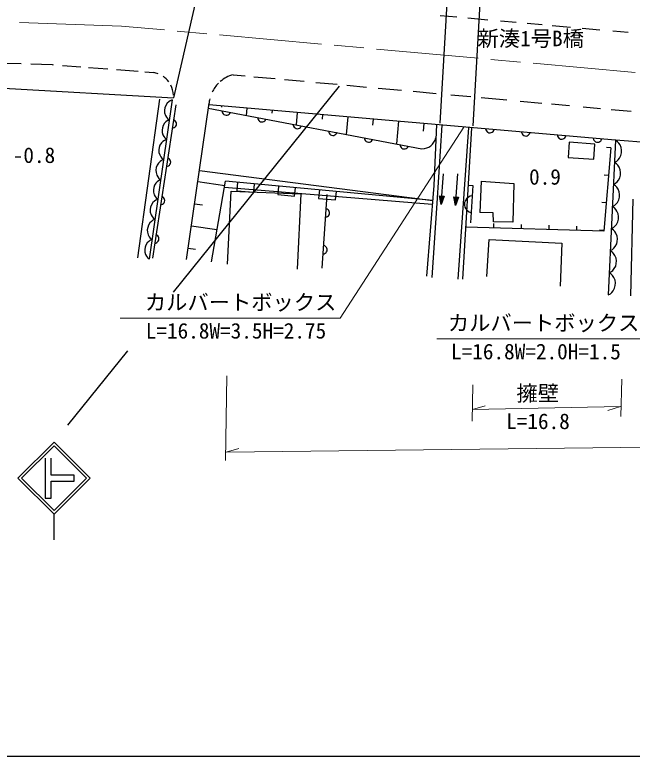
# Model space of a CAD drawing. Units: millimetres, scale not verified. Extents: x 40000 to 680000, y 20000 to 380000.
# Drawn here: x 277925 to 350443, y 205000 to 292143 of the extents above; entities that cross this region are included whole.
import ezdxf
from ezdxf.enums import TextEntityAlignment as Align

# ---------------------------------------------------------------- set-up
doc = ezdxf.new("R2010")
doc.units = ezdxf.units.MM
doc.header["$LTSCALE"] = 1000
doc.linetypes.add('CHAIN', pattern=[18.5, 12, -1.5, 3.5, -1.5])
for name, color, linetype, lineweight in [('M-BGD', 7, 'Continuous', 25), ('M-BMK', 2, 'CHAIN', 13), ('M-STR-HTXT', 7, 'Continuous', 13), ('M-STR-STR1', 1, 'Continuous', 25), ('M-STR-STRC', 7, 'Continuous', 25), ('M-TTL-BAND', 7, 'Continuous', 25)]:
    doc.layers.add(name, color=color, linetype=linetype, lineweight=lineweight)
doc.styles.add('ＭＳ ゴシック', font='')
doc.styles.get('ＭＳ ゴシック').set_extended_font_data('MS Gothic')

msp = doc.modelspace()

# ---------------------------------------------------------------- linework, layer by layer
at = {"layer": 'M-BGD'}
for p, q in [((292366, 263582), (294950, 282233)), ((296423, 282149), (293718, 263418)), ((296839, 281567), (294087, 263541)), ((295649, 281485), (295560, 281207)), ((295832, 281749), (295649, 281485)), ((296002, 281919), (295832, 281749)), ((296165, 282041), (296002, 281919)), ((296423, 282149), (296165, 282041)), ((298100, 263398), (300737, 281743)), ((348479, 277397), (300713, 281579)), ((295560, 281207), (295519, 280922)), ((295519, 280922), (295525, 280630)), ((295525, 280630), (295626, 280324)), ((300654, 281163), (325750, 276406)), ((302198, 281449), (302183, 281278)), ((302254, 280859), (302271, 280734)), ((302271, 280734), (302311, 280625)), ((302311, 280625), (302391, 280508)), ((303175, 280563), (303236, 280673)), ((305168, 281189), (305092, 280321)), ((308137, 280929), (308107, 280579)), ((311107, 280669), (310979, 279206)), ((295626, 280324), (295742, 280114)), ((295742, 280114), (295863, 279951)), ((296080, 279774), (295833, 279670)), ((295863, 279951), (296080, 279774)), ((296683, 279751), (296570, 279808)), ((296773, 279676), (296683, 279751)), ((302391, 280508), (302478, 280430)), ((302478, 280430), (302588, 280369)), ((302588, 280369), (302745, 280339)), ((302745, 280339), (302871, 280356)), ((302871, 280356), (302980, 280396)), ((302980, 280396), (303097, 280476)), ((303097, 280476), (303175, 280563)), ((306437, 280067), (306453, 279941)), ((306453, 279941), (306494, 279832)), ((306494, 279832), (306573, 279715)), ((307280, 279683), (307357, 279770)), ((307357, 279770), (307419, 279880)), ((314077, 280409), (314030, 279881)), ((317046, 280149), (316866, 278090)), ((320016, 279889), (319954, 279182)), ((295253, 278871), (295213, 278598)), ((295338, 279137), (295253, 278871)), ((295514, 279391), (295338, 279137)), ((295677, 279553), (295514, 279391)), ((295833, 279670), (295677, 279553)), ((296544, 278841), (296652, 278886)), ((296652, 278886), (296766, 278969)), ((296766, 278969), (296840, 279059)), ((296857, 279562), (296773, 279676)), ((296840, 279059), (296898, 279172)), ((296901, 279455), (296857, 279562)), ((296898, 279172), (296922, 279330)), ((296922, 279330), (296901, 279455)), ((306573, 279715), (306661, 279637)), ((306661, 279637), (306771, 279576)), ((306771, 279576), (306928, 279546)), ((306928, 279546), (307054, 279563)), ((307054, 279563), (307163, 279603)), ((307163, 279603), (307280, 279683)), ((310619, 279274), (310636, 279148)), ((310636, 279148), (310677, 279039)), ((310677, 279039), (310756, 278922)), ((310756, 278922), (310843, 278845)), ((311346, 278810), (311463, 278890)), ((311463, 278890), (311540, 278977)), ((311540, 278977), (311602, 279088)), ((322985, 279629), (322753, 276974)), ((325955, 279369), (325877, 278483)), ((327440, 279239), (327155, 272083)), ((327527, 270021), (328143, 279177)), ((331207, 278909), (329974, 261072)), ((330561, 261072), (331624, 278878)), ((295213, 278598), (295219, 278318)), ((295219, 278318), (295317, 278025)), ((295317, 278025), (295427, 277823)), ((296419, 278820), (296544, 278841)), ((310843, 278845), (310954, 278783)), ((310954, 278783), (311111, 278753)), ((311111, 278753), (311236, 278770)), ((311236, 278770), (311346, 278810)), ((314802, 278481), (314819, 278356)), ((314819, 278356), (314859, 278246)), ((314859, 278246), (314939, 278129)), ((314939, 278129), (315026, 278052)), ((315026, 278052), (315137, 277990)), ((315137, 277990), (315294, 277960)), ((315419, 277977), (315529, 278018)), ((315529, 278018), (315645, 278097)), ((315645, 278097), (315723, 278184)), ((315723, 278184), (315785, 278295)), ((333233, 278737), (333262, 278614)), ((333262, 278614), (333313, 278509)), ((333313, 278509), (333404, 278401)), ((333404, 278401), (333498, 278332)), ((333498, 278332), (333614, 278282)), ((333614, 278282), (333774, 278268)), ((333774, 278268), (333897, 278297)), ((333897, 278297), (334002, 278348)), ((334002, 278348), (334110, 278439)), ((334110, 278439), (334179, 278533)), ((334179, 278533), (334229, 278649)), ((337447, 278367), (337476, 278244)), ((337476, 278244), (337527, 278139)), ((337527, 278139), (337618, 278030)), ((337618, 278030), (337712, 277962)), ((338216, 277978), (338324, 278069)), ((338324, 278069), (338392, 278163)), ((338392, 278163), (338443, 278279)), ((341660, 277996), (341690, 277873)), ((295330, 277267), (295160, 277098)), ((295494, 277389), (295330, 277267)), ((295427, 277823), (295544, 277667)), ((295752, 277497), (295494, 277389)), ((295544, 277667), (295752, 277497)), ((315294, 277960), (315419, 277977)), ((318985, 277688), (319002, 277563)), ((319002, 277563), (319042, 277453)), ((319042, 277453), (319122, 277337)), ((319122, 277337), (319209, 277259)), ((319209, 277259), (319319, 277197)), ((319319, 277197), (319477, 277168)), ((319477, 277168), (319602, 277184)), ((319602, 277184), (319711, 277225)), ((319711, 277225), (319828, 277304)), ((319828, 277304), (319906, 277391)), ((319906, 277391), (319967, 277502)), ((337712, 277962), (337828, 277911)), ((337828, 277911), (337988, 277897)), ((337988, 277897), (338111, 277927)), ((338111, 277927), (338216, 277978)), ((341690, 277873), (341741, 277768)), ((341741, 277768), (341832, 277660)), ((341832, 277660), (341926, 277591)), ((341926, 277591), (342042, 277541)), ((342042, 277541), (342201, 277527)), ((342201, 277527), (342324, 277556)), ((342324, 277556), (342429, 277607)), ((342429, 277607), (342538, 277698)), ((342538, 277698), (342606, 277793)), ((342606, 277793), (342657, 277909)), ((343033, 277161), (342909, 275376)), ((346066, 276950), (343033, 277161)), ((345874, 277626), (345904, 277503)), ((345904, 277503), (345955, 277398)), ((345955, 277398), (346046, 277290)), ((346046, 277290), (346140, 277221)), ((346140, 277221), (346256, 277171)), ((346256, 277171), (346415, 277157)), ((346415, 277157), (346538, 277186)), ((346538, 277186), (346643, 277237)), ((346643, 277237), (346752, 277328)), ((346752, 277328), (346820, 277422)), ((346820, 277422), (346870, 277538)), ((348479, 277397), (347621, 259244)), ((353295, 277015), (348479, 277397)), ((348732, 277229), (348479, 277397)), ((348880, 277066), (348732, 277229)), ((294888, 276555), (294847, 276270)), ((294847, 276270), (294853, 275978)), ((294977, 276833), (294888, 276555)), ((295160, 277098), (294977, 276833)), ((323168, 276895), (323185, 276770)), ((323185, 276770), (323225, 276661)), ((323225, 276661), (323305, 276544)), ((323305, 276544), (323392, 276466)), ((323392, 276466), (323502, 276404)), ((323502, 276404), (323659, 276375)), ((323659, 276375), (323785, 276392)), ((323785, 276392), (323894, 276432)), ((323894, 276432), (324011, 276512)), ((324011, 276512), (324089, 276599)), ((324089, 276599), (324150, 276709)), ((345942, 275165), (346066, 276950)), ((347923, 276514), (347112, 266711)), ((347923, 276514), (347425, 276555)), ((349026, 276850), (348880, 277066)), ((349167, 276531), (349026, 276850)), ((349204, 276217), (349167, 276531)), ((294853, 275978), (294955, 275673)), ((294955, 275673), (295070, 275462)), ((295070, 275462), (295192, 275299)), ((342909, 275376), (345942, 275165)), ((348952, 275292), (349123, 275596)), ((349123, 275596), (349190, 275906)), ((349190, 275906), (349204, 276217)), ((294817, 274722), (294634, 274458)), ((294987, 274892), (294817, 274722)), ((295150, 275014), (294987, 274892)), ((295409, 275122), (295150, 275014)), ((295192, 275299), (295409, 275122)), ((295995, 275244), (295882, 275302)), ((296085, 275170), (295995, 275244)), ((296078, 274463), (296152, 274552)), ((296169, 275056), (296085, 275170)), ((296152, 274552), (296210, 274665)), ((296213, 274948), (296169, 275056)), ((296210, 274665), (296234, 274823)), ((296234, 274823), (296213, 274948)), ((348356, 274800), (348624, 274943)), ((348609, 274632), (348356, 274800)), ((348757, 274468), (348609, 274632)), ((348624, 274943), (348787, 275092)), ((348787, 275092), (348952, 275292)), ((294545, 274180), (294504, 273895)), ((294504, 273895), (294510, 273603)), ((294634, 274458), (294545, 274180)), ((295732, 274313), (295856, 274335)), ((295856, 274335), (295964, 274379)), ((295964, 274379), (296078, 274463)), ((299604, 273863), (327009, 270324)), ((348903, 274253), (348757, 274468)), ((349044, 273934), (348903, 274253)), ((349082, 273620), (349044, 273934)), ((294510, 273603), (294612, 273297)), ((294612, 273297), (294727, 273087)), ((294727, 273087), (294849, 272923)), ((294849, 272923), (295066, 272747)), ((328018, 269856), (328269, 273468)), ((329683, 269730), (329965, 273437)), ((347655, 273271), (347157, 273312)), ((348830, 272695), (349000, 272999)), ((349000, 272999), (349067, 273309)), ((349067, 273309), (349082, 273620)), ((294323, 272110), (294238, 271844)), ((294499, 272364), (294323, 272110)), ((294662, 272526), (294499, 272364)), ((294818, 272643), (294662, 272526)), ((295066, 272747), (294818, 272643)), ((299416, 272555), (302590, 272099)), ((301009, 263126), (302676, 272590)), ((327009, 270324), (302676, 272590)), ((304086, 272459), (303994, 271463)), ((305985, 271278), (306078, 272273)), ((308897, 272011), (308805, 271015)), ((327155, 272083), (326269, 261424)), ((331220, 272109), (331727, 272071)), ((331727, 272071), (331445, 267698)), ((332701, 272577), (332560, 268910)), ((332701, 272577), (336545, 272330)), ((336545, 272330), (336439, 267781)), ((348234, 272203), (348501, 272346)), ((348486, 272035), (348234, 272203)), ((348634, 271871), (348486, 272035)), ((348501, 272346), (348664, 272495)), ((348664, 272495), (348830, 272695)), ((294238, 271844), (294199, 271570)), ((294199, 271570), (294205, 271291)), ((294205, 271291), (294302, 270998)), ((326968, 269840), (302546, 271848)), ((302909, 262816), (303336, 271426)), ((303336, 271426), (311519, 271116)), ((303994, 271463), (305985, 271278)), ((308805, 271015), (310796, 270830)), ((310796, 270830), (310889, 271825)), ((311519, 271116), (311093, 262249)), ((313709, 271563), (313616, 270567)), ((314040, 262366), (314622, 271015)), ((315607, 270382), (315700, 271377)), ((348780, 271656), (348634, 271871)), ((348921, 271337), (348780, 271656)), ((348959, 271023), (348921, 271337)), ((348944, 270711), (348959, 271023)), ((294316, 270240), (294146, 270071)), ((294302, 270998), (294412, 270796)), ((294479, 270362), (294316, 270240)), ((294412, 270796), (294529, 270640)), ((294737, 270470), (294479, 270362)), ((294529, 270640), (294737, 270470)), ((295307, 270737), (295194, 270795)), ((295397, 270663), (295307, 270737)), ((295481, 270549), (295397, 270663)), ((295465, 270046), (295522, 270158)), ((295525, 270441), (295481, 270549)), ((295522, 270158), (295546, 270316)), ((295546, 270316), (295525, 270441)), ((313616, 270567), (315607, 270382)), ((328018, 269856), (327808, 270873)), ((327808, 270873), (328366, 270834)), ((328037, 270135), (327885, 270827)), ((327885, 270827), (328284, 270800)), ((328048, 270295), (327962, 270782)), ((327962, 270782), (328201, 270765)), ((328366, 270834), (328018, 269856)), ((328284, 270800), (328037, 270135)), ((328065, 270534), (328039, 270736)), ((328039, 270736), (328119, 270731)), ((328201, 270765), (328048, 270295)), ((328119, 270731), (328065, 270534)), ((329683, 269730), (329479, 270748)), ((329479, 270748), (330038, 270706)), ((329704, 270009), (329556, 270702)), ((329556, 270702), (329955, 270672)), ((329716, 270169), (329633, 270657)), ((329633, 270657), (329872, 270638)), ((330038, 270706), (329683, 269730)), ((329955, 270672), (329704, 270009)), ((329734, 270408), (329710, 270611)), ((329710, 270611), (329789, 270604)), ((329872, 270638), (329716, 270169)), ((329789, 270604), (329734, 270408)), ((330853, 270332), (330758, 270098)), ((330986, 270524), (330853, 270332)), ((331198, 270711), (330986, 270524)), ((331406, 270818), (331198, 270711)), ((331650, 270882), (331406, 270818)), ((348707, 270098), (348877, 270402)), ((348877, 270402), (348944, 270711)), ((350278, 259101), (350567, 270468)), ((293873, 269528), (293832, 269243)), ((293962, 269806), (293873, 269528)), ((294146, 270071), (293962, 269806)), ((295044, 269806), (295168, 269828)), ((295168, 269828), (295276, 269872)), ((295276, 269872), (295390, 269956)), ((295390, 269956), (295465, 270046)), ((299040, 269939), (299967, 269806)), ((314627, 269303), (314510, 269351)), ((314723, 269237), (314627, 269303)), ((326932, 261282), (327527, 270021)), ((330758, 270098), (330737, 269779)), ((330737, 269779), (330802, 269534)), ((330802, 269534), (330909, 269327)), ((330909, 269327), (331095, 269114)), ((347387, 270029), (346889, 270070)), ((348111, 269606), (348378, 269749)), ((348363, 269437), (348111, 269606)), ((348512, 269274), (348363, 269437)), ((348378, 269749), (348541, 269898)), ((348658, 269059), (348512, 269274)), ((348541, 269898), (348707, 270098)), ((293832, 269243), (293838, 268951)), ((293838, 268951), (293940, 268645)), ((293940, 268645), (294055, 268435)), ((294055, 268435), (294177, 268272)), ((314566, 268386), (314669, 268439)), ((314669, 268439), (314776, 268532)), ((314816, 269130), (314723, 269237)), ((314776, 268532), (314842, 268627)), ((314869, 269027), (314816, 269130)), ((314842, 268627), (314890, 268745)), ((314901, 268904), (314869, 269027)), ((314890, 268745), (314901, 268904)), ((331095, 269114), (331287, 268982)), ((331287, 268982), (331522, 268886)), ((334112, 268874), (332560, 268910)), ((334147, 267816), (334112, 268874)), ((348799, 268740), (348658, 269059)), ((348836, 268426), (348799, 268740)), ((348821, 268114), (348836, 268426)), ((293803, 267695), (293619, 267431)), ((293973, 267865), (293803, 267695)), ((294136, 267987), (293973, 267865)), ((294394, 268095), (294136, 267987)), ((294177, 268272), (294394, 268095)), ((314443, 268354), (314566, 268386)), ((330927, 267201), (330942, 267701)), ((336439, 267781), (334147, 267816)), ((334179, 267103), (334194, 267603)), ((348584, 267501), (348754, 267805)), ((348754, 267805), (348821, 268114)), ((293530, 267153), (293489, 266868)), ((293489, 266868), (293495, 266576)), ((293619, 267431), (293530, 267153)), ((298664, 267322), (301672, 266890)), ((347112, 266711), (330927, 267201)), ((337431, 267004), (337446, 267504)), ((340683, 266906), (340699, 267405)), ((343936, 266807), (343951, 267307)), ((347119, 266786), (346620, 266827)), ((347988, 267008), (348255, 267152)), ((348240, 266840), (347988, 267008)), ((348389, 266677), (348240, 266840)), ((348255, 267152), (348418, 267300)), ((348535, 266462), (348389, 266677)), ((348418, 267300), (348584, 267501)), ((293495, 266576), (293597, 266270)), ((293597, 266270), (293712, 266059)), ((293712, 266059), (293834, 265896)), ((293834, 265896), (294051, 265720)), ((294619, 266231), (294507, 266288)), ((294709, 266156), (294619, 266231)), ((294793, 266042), (294709, 266156)), ((294837, 265934), (294793, 266042)), ((294834, 265651), (294858, 265810)), ((294858, 265810), (294837, 265934)), ((348676, 266143), (348535, 266462)), ((348713, 265829), (348676, 266143)), ((348698, 265517), (348713, 265829)), ((293308, 265083), (293223, 264817)), ((293484, 265337), (293308, 265083)), ((293647, 265499), (293484, 265337)), ((293803, 265616), (293647, 265499)), ((294051, 265720), (293803, 265616)), ((294356, 265300), (294480, 265321)), ((294480, 265321), (294588, 265365)), ((294588, 265365), (294702, 265449)), ((294702, 265449), (294777, 265539)), ((294777, 265539), (294834, 265651)), ((314336, 264979), (314219, 265027)), ((314432, 264912), (314336, 264979)), ((333371, 261393), (333646, 265745)), ((333646, 265745), (342187, 265305)), ((342187, 265305), (341966, 260236)), ((348461, 264904), (348632, 265208)), ((348632, 265208), (348698, 265517)), ((293223, 264817), (293184, 264543)), ((293184, 264543), (293190, 264264)), ((293190, 264264), (293287, 263971)), ((298288, 264706), (299165, 264580)), ((314152, 264029), (314275, 264061)), ((314275, 264061), (314378, 264114)), ((314378, 264114), (314485, 264207)), ((314525, 264806), (314432, 264912)), ((314485, 264207), (314552, 264303)), ((314578, 264702), (314525, 264806)), ((314552, 264303), (314599, 264420)), ((314610, 264580), (314578, 264702)), ((314599, 264420), (314610, 264580)), ((347865, 264411), (348132, 264555)), ((348117, 264243), (347865, 264411)), ((348266, 264080), (348117, 264243)), ((348132, 264555), (348295, 264703)), ((348412, 263865), (348266, 264080)), ((348295, 264703), (348461, 264904)), ((293287, 263971), (293397, 263769)), ((293397, 263769), (293514, 263613)), ((293514, 263613), (293722, 263443)), ((348553, 263546), (348412, 263865)), ((348590, 263232), (348553, 263546)), ((348575, 262920), (348590, 263232)), ((348172, 262106), (348338, 262307)), ((348338, 262307), (348509, 262611)), ((348509, 262611), (348575, 262920)), ((347742, 261814), (348009, 261958)), ((347995, 261646), (347742, 261814)), ((348143, 261483), (347995, 261646)), ((348009, 261958), (348172, 262106)), ((348289, 261268), (348143, 261483)), ((348430, 260949), (348289, 261268)), ((348467, 260635), (348430, 260949)), ((348453, 260323), (348467, 260635)), ((348050, 259509), (348215, 259710)), ((348215, 259710), (348386, 260014)), ((348386, 260014), (348453, 260323)), ((347619, 259217), (347886, 259361)), ((347886, 259361), (348050, 259509))]:
    msp.add_line(p, q, dxfattribs=at)
for centre, radius, start, end in [((304532, 281408), 3810, 167.15628, 174.95117), ((325786, 278038), 1632, 268.74194, 347.11313)]:
    msp.add_arc(centre, radius, start, end, dxfattribs=at)
at = {"layer": 'M-BMK'}
for p, q in [((290474, 290813), (270530, 291540)), ((369209, 283724), (290474, 290813))]:
    msp.add_line(p, q, dxfattribs=at)
at = {"layer": 'M-STR-HTXT'}
for p, q in [((330659, 278957), (316123, 256482)), ((316123, 256482), (290292, 256482)), ((327498, 254066), (352077, 254066)), ((302847, 249689), (302661, 239740)), ((349223, 249317), (349130, 244947)), ((331743, 248666), (331650, 244389)), ((331689, 245737), (333178, 246196)), ((331689, 245737), (349062, 246093)), ((349062, 246093), (347571, 245642)), ((491641, 242962), (302760, 240746)), ((302760, 240746), (304255, 241183))]:
    msp.add_line(p, q, dxfattribs=at)
at = {"layer": 'M-STR-STR1'}
for p, q in [((300176, 298281), (296560, 282386)), ((328794, 295849), (327843, 279424)), ((331760, 279110), (332704, 295495)), ((268783, 283968), (296560, 282386))]:
    msp.add_line(p, q, dxfattribs=at)
at = {"layer": 'M-STR-STRC'}
for p, q in [((327875, 292076), (329834, 291900)), ((331155, 291781), (333493, 291571)), ((334981, 291438), (336832, 291271)), ((338126, 291155), (339882, 290998)), ((341062, 290892), (343195, 290700)), ((344575, 290576), (346658, 290389)), ((348189, 290251), (349971, 290091)), ((276357, 286478), (278680, 286404)), ((279801, 286369), (282324, 286289)), ((282324, 286289), (282427, 286281)), ((283533, 286195), (285662, 286031)), ((286571, 285961), (288862, 285784)), ((289869, 285706), (292410, 285510)), ((293204, 285448), (294228, 285369)), ((303568, 285094), (304968, 284966)), ((306000, 284871), (308489, 284643)), ((309622, 284539), (311928, 284328)), ((313283, 284203), (315774, 283975)), ((316009, 283775), (296536, 259539)), ((316907, 283871), (319253, 283656)), ((320589, 283534), (323331, 283282)), ((324707, 283156), (327435, 282906)), ((329132, 282750), (331489, 282534)), ((332716, 282422), (335710, 282147)), ((337268, 282005), (339829, 281770)), ((340982, 281664), (343066, 281473)), ((344704, 281323), (346727, 281137)), ((347962, 281024), (350319, 280808)), ((291170, 252658), (284103, 243924)), ((278291, 237677), (282534, 241920)), ((282534, 241495), (278715, 237677)), ((282534, 241920), (286776, 237677)), ((286352, 237677), (282534, 241495)), ((281484, 240027), (281484, 235327)), ((282184, 238027), (282184, 240027)), ((284884, 238027), (282184, 238027)), ((284884, 237327), (284884, 238027)), ((282534, 233434), (278291, 237677)), ((278715, 237677), (282534, 233859)), ((282184, 235327), (282184, 237327)), ((282184, 237327), (284884, 237327)), ((282534, 233859), (286352, 237677)), ((286776, 237677), (282534, 233434)), ((281484, 235327), (282184, 235327)), ((282534, 230434), (282534, 233434))]:
    msp.add_line(p, q, dxfattribs=at)
for centre, radius, start, end in [((293736, 282594), 2818, 68.27154, 79.95895), ((304532, 281408), 3810, 104.65015, 130.53049), ((293736, 282594), 2818, 36.50267, 55.48645), ((304532, 281408), 3810, 134.58047, 154.54913), ((293736, 282594), 2818, 2.44516, 27.31589), ((304532, 281408), 3810, 167.15628, 174.95117)]:
    msp.add_arc(centre, radius, start, end, dxfattribs=at)
at = {"layer": 'M-TTL-BAND'}
msp.add_line((40000, 205000), (579000, 205000), dxfattribs=at)

# ---------------------------------------------------------------- texts
at = {"layer": 'M-BGD', "style": 'ＭＳ ゴシック'}
for s, p in [('-0.8', (277678, 274181)), ('0.9', (338332, 271630))]:
    msp.add_text(s, height=1833, dxfattribs=at).set_placement(p, align=Align.BOTTOM_LEFT)
at = {"layer": 'M-STR-HTXT', "style": 'ＭＳ ゴシック'}
for s, p in [('カルバートボックス', (293196, 256889)), ('カルバートボックス', (328790, 254463)), ('L=16.8W=3.5H=2.75', (293303, 253539)), ('L=16.8W=2.0H=1.5', (329162, 251099)), ('擁壁', (336854, 246190)), ('L=16.8', (335635, 242899))]:
    msp.add_text(s, height=1833, dxfattribs=at).set_placement(p, align=Align.BOTTOM_LEFT)
at = {"layer": 'M-STR-STR1', "style": 'ＭＳ ゴシック'}
msp.add_text('新湊1号B橋', height=1833, dxfattribs=at).set_placement((332284, 287900), align=Align.BOTTOM_LEFT)

doc.saveas('drawing.dxf')
